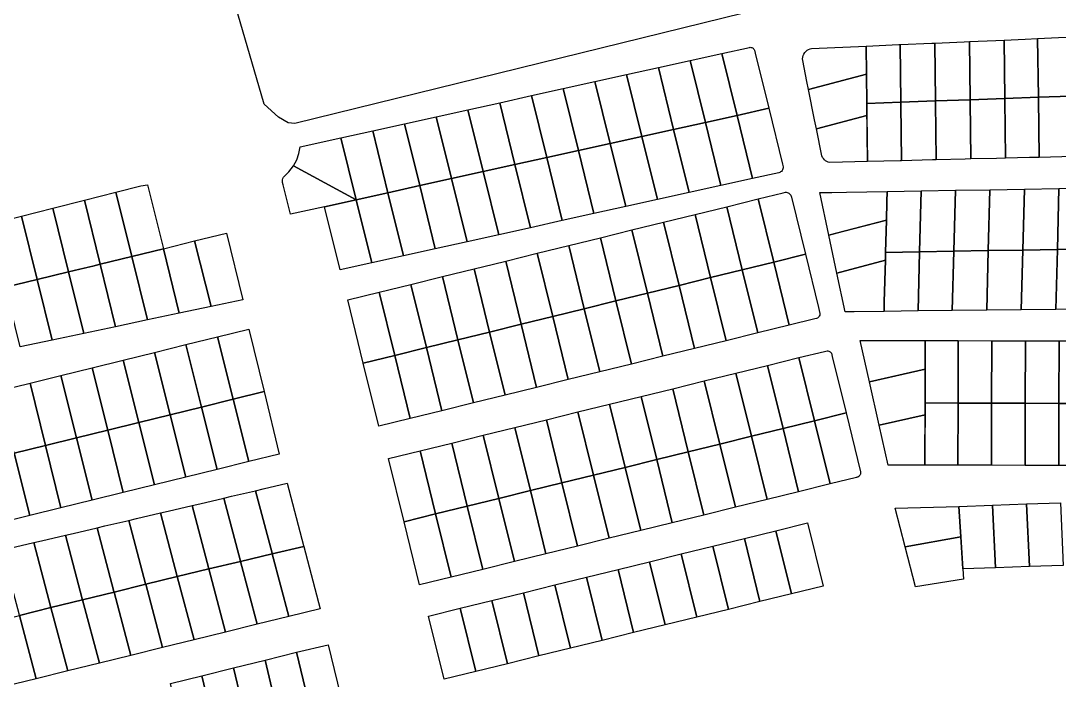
# Model space of a CAD drawing. Header units: millimetres. Extents: x 522658 to 553925, y 7796479 to 7820139.
# Drawn here: x 542554.8 to 543033.8, y 7804191.1 to 7804495.3 of the extents above; entities that cross this region are included whole.
import ezdxf

# ---------------------------------------------------------------- set-up
doc = ezdxf.new("R2010")
doc.units = ezdxf.units.MM
doc.layers.add('ZONA RESIDENCIAL 2 (ZR_2)', color=2, linetype='Continuous')

msp = doc.modelspace()

# ---------------------------------------------------------------- linework, layer by layer
at = {"layer": 'ZONA RESIDENCIAL 2 (ZR_2)'}
for points in [[(542888.17, 7804498.85), (542681.2, 7804447.96), (542678.16, 7804448.16), (542673.64, 7804450.87), (542667.08, 7804456.88), (542652.83, 7804506.04), (542657.15, 7804507.11), (542840.27, 7804552.29), (542871.69, 7804560.04), (542888.19, 7804499), (542888.17, 7804498.85)], [(543024.2, 7804460.01), (543008.71, 7804459.46), (543008.35, 7804486.43), (543018.07, 7804486.86), (543023.83, 7804487.11), (543024.2, 7804460.01)], [(543039.19, 7804460.54), (543024.2, 7804460.01), (543023.83, 7804487.11), (543033.53, 7804487.54), (543038.82, 7804487.77), (543039.19, 7804460.54)], [(542893.26, 7804481.77), (542893.61, 7804480.36), (542899.87, 7804454.93), (542885.22, 7804451.69), (542878.2, 7804480.23), (542890.87, 7804483.03), (542891.23, 7804483.06), (542891.59, 7804483.03), (542891.94, 7804482.94), (542892.28, 7804482.8), (542892.58, 7804482.61), (542892.85, 7804482.37), (542893.08, 7804482.08), (542893.26, 7804481.77)], [(542944.89, 7804470.63), (542918.15, 7804463.63), (542917.42, 7804467.28), (542915.47, 7804476.99), (542915.42, 7804477.76), (542915.49, 7804478.52), (542915.67, 7804479.26), (542915.98, 7804479.97), (542916.39, 7804480.62), (542916.89, 7804481.19), (542917.49, 7804481.68), (542918.15, 7804482.07), (542918.86, 7804482.35), (542919.61, 7804482.52), (542944.72, 7804483.63), (542944.89, 7804470.63)], [(542960.76, 7804457.75), (542945.07, 7804457.19), (542944.89, 7804470.63), (542944.72, 7804483.63), (542959.88, 7804484.29), (542960.41, 7804484.31), (542960.76, 7804457.75)], [(542976.74, 7804458.32), (542960.76, 7804457.75), (542960.41, 7804484.31), (542974.98, 7804484.96), (542976.39, 7804485.02), (542976.74, 7804458.32)], [(542992.72, 7804458.89), (542976.74, 7804458.32), (542976.39, 7804485.02), (542990.01, 7804485.62), (542992.37, 7804485.73), (542992.72, 7804458.89)], [(543008.71, 7804459.46), (542992.72, 7804458.89), (542992.37, 7804485.73), (543004.61, 7804486.27), (543008.35, 7804486.43), (543008.71, 7804459.46)], [(542870.58, 7804448.45), (542863.56, 7804476.99), (542878.2, 7804480.23), (542885.22, 7804451.69), (542870.58, 7804448.45)], [(542841.3, 7804441.97), (542834.27, 7804470.5), (542848.91, 7804473.74), (542855.94, 7804445.21), (542841.3, 7804441.97)], [(542855.94, 7804445.21), (542848.91, 7804473.74), (542863.56, 7804476.99), (542870.58, 7804448.45), (542855.94, 7804445.21)], [(542826.66, 7804438.73), (542819.63, 7804467.26), (542834.27, 7804470.5), (542841.3, 7804441.97), (542826.66, 7804438.73)], [(542945.14, 7804451.63), (542921.79, 7804445.52), (542920.96, 7804449.63), (542918.15, 7804463.63), (542944.89, 7804470.63), (542945.07, 7804457.19), (542945.14, 7804451.63)], [(542797.38, 7804432.24), (542790.35, 7804460.77), (542804.99, 7804464.01), (542812.02, 7804435.48), (542797.38, 7804432.24)], [(542812.02, 7804435.48), (542804.99, 7804464.01), (542819.63, 7804467.26), (542826.66, 7804438.73), (542812.02, 7804435.48)], [(542782.74, 7804428.99), (542775.71, 7804457.53), (542790.35, 7804460.77), (542797.38, 7804432.24), (542782.74, 7804428.99)], [(542975.37, 7804431.12), (542961.11, 7804430.78), (542960.77, 7804456.88), (542960.76, 7804457.75), (542976.74, 7804458.32), (542976.75, 7804457.58), (542977.1, 7804431.16), (542975.37, 7804431.12)], [(542990.38, 7804431.48), (542977.1, 7804431.16), (542976.75, 7804457.58), (542976.74, 7804458.32), (542992.72, 7804458.89), (542992.73, 7804458.27), (542993.09, 7804431.55), (542990.38, 7804431.48)], [(543004.94, 7804431.83), (542993.09, 7804431.55), (542992.73, 7804458.27), (542992.72, 7804458.89), (543008.71, 7804459.46), (543008.72, 7804458.97), (543009.08, 7804431.93), (543004.94, 7804431.83)], [(543020.15, 7804432.19), (543009.08, 7804431.93), (543008.72, 7804458.97), (543008.71, 7804459.46), (543024.2, 7804460.01), (543024.2, 7804459.64), (543024.57, 7804432.3), (543020.15, 7804432.19)], [(543035.09, 7804432.55), (543024.57, 7804432.3), (543024.2, 7804459.64), (543024.2, 7804460.01), (543039.19, 7804460.54), (543039.19, 7804460.29), (543039.56, 7804432.66), (543035.09, 7804432.55)], [(542753.45, 7804422.5), (542746.42, 7804451.04), (542761.06, 7804454.28), (542768.09, 7804425.74), (542753.45, 7804422.5)], [(542768.09, 7804425.74), (542761.06, 7804454.28), (542775.71, 7804457.53), (542782.74, 7804428.99), (542768.09, 7804425.74)], [(542892.39, 7804422.56), (542885.22, 7804451.69), (542899.87, 7804454.93), (542906.22, 7804429.12), (542906.53, 7804427.89), (542906.5, 7804427.43), (542906.38, 7804426.99), (542906.2, 7804426.57), (542905.95, 7804426.19), (542905.64, 7804425.86), (542905.28, 7804425.58), (542904.87, 7804425.36), (542904.44, 7804425.22), (542892.39, 7804422.56)], [(542960.46, 7804430.76), (542945.42, 7804430.4), (542945.08, 7804456.2), (542945.07, 7804457.19), (542960.76, 7804457.75), (542960.77, 7804456.88), (542961.11, 7804430.78), (542960.46, 7804430.76)], [(542738.8, 7804419.26), (542731.77, 7804447.79), (542746.42, 7804451.04), (542753.45, 7804422.5), (542738.8, 7804419.26)], [(542877.75, 7804419.32), (542870.58, 7804448.45), (542885.22, 7804451.69), (542892.39, 7804422.56), (542877.75, 7804419.32)], [(542921.79, 7804445.52), (542945.14, 7804451.63), (542945.42, 7804430.4), (542927.99, 7804429.98), (542927.3, 7804430.13), (542926.64, 7804430.38), (542926.02, 7804430.74), (542925.47, 7804431.18), (542925, 7804431.71), (542924.6, 7804432.3), (542924.31, 7804432.94), (542921.79, 7804445.52)], [(542709.51, 7804412.77), (542702.47, 7804441.3), (542717.11, 7804444.54), (542724.16, 7804416.01), (542709.51, 7804412.77)], [(542724.16, 7804416.01), (542717.11, 7804444.54), (542731.77, 7804447.79), (542738.8, 7804419.26), (542724.16, 7804416.01)], [(542848.47, 7804412.84), (542841.3, 7804441.97), (542855.94, 7804445.21), (542863.11, 7804416.08), (542848.47, 7804412.84)], [(542863.11, 7804416.08), (542855.94, 7804445.21), (542870.58, 7804448.45), (542877.75, 7804419.32), (542863.11, 7804416.08)], [(542680.56, 7804428.46), (542682.05, 7804431.17), (542683.11, 7804434.07), (542683.72, 7804437.1), (542702.47, 7804441.3), (542709.51, 7804412.77), (542680.56, 7804428.46)], [(542833.83, 7804409.6), (542826.66, 7804438.73), (542841.3, 7804441.97), (542848.47, 7804412.84), (542833.83, 7804409.6)], [(542804.55, 7804403.11), (542797.38, 7804432.24), (542812.02, 7804435.48), (542819.19, 7804406.36), (542804.55, 7804403.11)], [(542819.19, 7804406.36), (542812.02, 7804435.48), (542826.66, 7804438.73), (542833.83, 7804409.6), (542819.19, 7804406.36)], [(542789.91, 7804399.86), (542782.74, 7804428.99), (542797.38, 7804432.24), (542804.55, 7804403.11), (542789.91, 7804399.86)], [(542675.54, 7804420.67), (542675.51, 7804421.3), (542675.56, 7804421.92), (542675.7, 7804422.53), (542675.92, 7804423.12), (542678.45, 7804425.61), (542680.56, 7804428.46), (542709.51, 7804412.77), (542694.88, 7804409.53), (542679.14, 7804406.04), (542675.8, 7804419.61), (542675.54, 7804420.67)], [(542760.63, 7804393.38), (542753.45, 7804422.5), (542768.09, 7804425.74), (542775.27, 7804396.62), (542760.63, 7804393.38)], [(542775.27, 7804396.62), (542768.09, 7804425.74), (542782.74, 7804428.99), (542789.91, 7804399.86), (542775.27, 7804396.62)], [(542745.99, 7804390.13), (542738.8, 7804419.26), (542753.45, 7804422.5), (542760.63, 7804393.38), (542745.99, 7804390.13)], [(542606, 7804386.59), (542591.44, 7804383), (542584.14, 7804412.57), (542598.69, 7804416.23), (542606, 7804386.59)], [(542620.56, 7804390.18), (542606, 7804386.59), (542598.69, 7804416.23), (542610.11, 7804419.1), (542613.31, 7804419.57), (542620.56, 7804390.18)], [(542716.71, 7804383.64), (542709.51, 7804412.77), (542724.16, 7804416.01), (542731.35, 7804386.89), (542716.71, 7804383.64)], [(542731.35, 7804386.89), (542724.16, 7804416.01), (542738.8, 7804419.26), (542745.99, 7804390.13), (542731.35, 7804386.89)], [(542916.71, 7804387.59), (542902.14, 7804384.01), (542894.97, 7804413.15), (542906.54, 7804416), (542907.47, 7804416.23), (542907.9, 7804416.22), (542908.33, 7804416.14), (542908.73, 7804416), (542909.11, 7804415.79), (542909.45, 7804415.52), (542909.74, 7804415.2), (542909.98, 7804414.84), (542910.15, 7804414.45), (542910.27, 7804413.95), (542916.71, 7804387.59)], [(542954.11, 7804403.38), (542927.51, 7804396.48), (542923.37, 7804416.05), (542928.87, 7804416.15), (542935.72, 7804416.27), (542954.45, 7804416.59), (542954.33, 7804411.84), (542954.11, 7804403.38)], [(542969.41, 7804388.74), (542953.71, 7804388.48), (542954.11, 7804403.38), (542954.33, 7804411.84), (542954.45, 7804416.59), (542970.15, 7804416.86), (542969.41, 7804388.74)], [(542985.22, 7804389.01), (542969.41, 7804388.74), (542970.15, 7804416.86), (542985.95, 7804417.13), (542985.22, 7804389.01)], [(543001.08, 7804389.28), (542985.22, 7804389.01), (542985.95, 7804417.13), (543001.81, 7804417.4), (543001.08, 7804389.28)], [(543017, 7804389.54), (543001.08, 7804389.28), (543001.81, 7804417.4), (543017.73, 7804417.67), (543017, 7804389.54)], [(543032.98, 7804389.81), (543017, 7804389.54), (543017.73, 7804417.67), (543033.71, 7804417.94), (543032.98, 7804389.81)], [(543048.98, 7804390.09), (543032.98, 7804389.81), (543033.71, 7804417.94), (543049.71, 7804418.21), (543048.98, 7804390.09)], [(542591.44, 7804383), (542587.98, 7804382.15), (542576.86, 7804379.48), (542569.59, 7804408.91), (542584.14, 7804412.57), (542591.44, 7804383)], [(542702.06, 7804380.4), (542694.88, 7804409.53), (542709.51, 7804412.77), (542716.71, 7804383.64), (542702.06, 7804380.4)], [(542887.57, 7804380.42), (542880.41, 7804409.56), (542894.97, 7804413.15), (542902.14, 7804384.01), (542887.57, 7804380.42)], [(542576.86, 7804379.48), (542562.28, 7804375.98), (542555.05, 7804405.25), (542569.59, 7804408.91), (542576.86, 7804379.48)], [(542858.43, 7804373.25), (542851.26, 7804402.38), (542865.83, 7804405.97), (542873, 7804376.83), (542858.43, 7804373.25)], [(542873, 7804376.83), (542865.83, 7804405.97), (542880.41, 7804409.56), (542887.57, 7804380.42), (542873, 7804376.83)], [(542562.28, 7804375.98), (542547.69, 7804372.47), (542540.51, 7804401.6), (542555.05, 7804405.25), (542562.28, 7804375.98)], [(542843.86, 7804369.66), (542836.7, 7804398.8), (542851.26, 7804402.38), (542858.43, 7804373.25), (542843.86, 7804369.66)], [(542953.62, 7804384.89), (542931.23, 7804378.87), (542927.51, 7804396.48), (542934.45, 7804398.28), (542954.11, 7804403.38), (542953.71, 7804388.48), (542953.62, 7804384.89)], [(542657.27, 7804366.61), (542642.59, 7804363.5), (542634.99, 7804393.74), (542649.68, 7804397.36), (542657.27, 7804366.61)], [(542829.29, 7804366.07), (542822.14, 7804395.21), (542836.7, 7804398.8), (542843.86, 7804369.66), (542829.29, 7804366.07)], [(542627.91, 7804360.4), (542620.56, 7804390.18), (542634.99, 7804393.74), (542642.59, 7804363.5), (542627.91, 7804360.4)], [(542800.17, 7804358.91), (542793.02, 7804388.04), (542807.59, 7804391.63), (542814.74, 7804362.49), (542800.17, 7804358.91)], [(542814.74, 7804362.49), (542807.59, 7804391.63), (542822.14, 7804395.21), (542829.29, 7804366.07), (542814.74, 7804362.49)], [(542613.23, 7804357.29), (542598.55, 7804354.19), (542591.44, 7804383), (542606, 7804386.59), (542613.23, 7804357.29)], [(542627.91, 7804360.4), (542613.23, 7804357.29), (542606, 7804386.59), (542620.56, 7804390.18), (542627.91, 7804360.4)], [(542785.6, 7804355.32), (542778.46, 7804384.46), (542793.02, 7804388.04), (542800.17, 7804358.91), (542785.6, 7804355.32)], [(542909.31, 7804354.88), (542902.14, 7804384.01), (542916.71, 7804387.59), (542922.76, 7804363.02), (542923.43, 7804360.31), (542923.4, 7804359.89), (542923.31, 7804359.48), (542923.14, 7804359.09), (542922.91, 7804358.74), (542922.62, 7804358.43), (542922.29, 7804358.17), (542921.91, 7804357.98), (542921.03, 7804357.76), (542909.31, 7804354.88)], [(542953.71, 7804388.48), (542969.41, 7804388.74), (542968.7, 7804361.44), (542953, 7804361.26), (542953.11, 7804365.61), (542953.62, 7804384.89), (542953.71, 7804388.48)], [(542969.41, 7804388.74), (542985.22, 7804389.01), (542984.5, 7804361.61), (542968.7, 7804361.44), (542969.41, 7804388.74)], [(542985.22, 7804389.01), (543001.08, 7804389.28), (543000.36, 7804361.78), (542984.5, 7804361.61), (542985.22, 7804389.01)], [(543001.08, 7804389.28), (543017, 7804389.54), (543016.28, 7804361.95), (543000.36, 7804361.78), (543001.08, 7804389.28)], [(543017, 7804389.54), (543032.98, 7804389.81), (543032.26, 7804362.13), (543016.28, 7804361.95), (543017, 7804389.54)], [(543032.98, 7804389.81), (543048.98, 7804390.09), (543048.26, 7804362.3), (543032.26, 7804362.13), (543032.98, 7804389.81)], [(542598.55, 7804354.19), (542583.86, 7804351.08), (542576.86, 7804379.47), (542587.29, 7804381.98), (542587.98, 7804382.15), (542591.44, 7804383), (542598.55, 7804354.19)], [(542771.03, 7804351.73), (542763.9, 7804380.87), (542772.9, 7804383.09), (542778.46, 7804384.46), (542785.6, 7804355.32), (542771.03, 7804351.73)], [(542894.74, 7804351.29), (542887.57, 7804380.42), (542902.14, 7804384.01), (542909.31, 7804354.88), (542894.74, 7804351.29)], [(542931.23, 7804378.87), (542953.62, 7804384.89), (542953.11, 7804365.61), (542953, 7804361.26), (542939.24, 7804361.1), (542935, 7804361.05), (542931.23, 7804378.87)], [(542583.86, 7804351.08), (542569.19, 7804347.98), (542562.28, 7804375.97), (542576.86, 7804379.47), (542583.86, 7804351.08)], [(542741.89, 7804344.56), (542734.75, 7804373.7), (542749.32, 7804377.28), (542756.46, 7804348.15), (542741.89, 7804344.56)], [(542756.46, 7804348.15), (542749.32, 7804377.28), (542763.9, 7804380.87), (542771.03, 7804351.73), (542756.46, 7804348.15)], [(542865.6, 7804344.11), (542858.43, 7804373.25), (542873, 7804376.83), (542880.17, 7804347.7), (542865.6, 7804344.11)], [(542880.17, 7804347.7), (542873, 7804376.83), (542887.57, 7804380.42), (542894.74, 7804351.29), (542880.17, 7804347.7)], [(542569.19, 7804347.98), (542554.5, 7804344.87), (542547.69, 7804372.47), (542562.28, 7804375.97), (542569.19, 7804347.98)], [(542727.32, 7804340.98), (542720.17, 7804370.11), (542734.75, 7804373.7), (542741.89, 7804344.56), (542727.32, 7804340.98)], [(542851.03, 7804340.53), (542843.86, 7804369.66), (542858.43, 7804373.25), (542865.6, 7804344.11), (542851.03, 7804340.53)], [(542712.75, 7804337.39), (542705.6, 7804366.53), (542720.17, 7804370.11), (542727.32, 7804340.98), (542712.75, 7804337.39)], [(542836.45, 7804336.94), (542829.29, 7804366.07), (542843.86, 7804369.66), (542851.03, 7804340.53), (542836.45, 7804336.94)], [(542807.32, 7804329.77), (542800.17, 7804358.91), (542814.74, 7804362.49), (542821.88, 7804333.36), (542807.32, 7804329.77)], [(542821.88, 7804333.36), (542814.74, 7804362.49), (542829.29, 7804366.07), (542836.45, 7804336.94), (542821.88, 7804333.36)], [(542792.75, 7804326.19), (542785.6, 7804355.32), (542800.17, 7804358.91), (542807.32, 7804329.77), (542792.75, 7804326.19)], [(542666.99, 7804324.28), (542652.69, 7804320.75), (542645.47, 7804349.5), (542660, 7804353.1), (542666.99, 7804324.28)], [(542778.17, 7804322.6), (542771.03, 7804351.73), (542785.6, 7804355.32), (542792.75, 7804326.19), (542778.17, 7804322.6)], [(542652.69, 7804320.75), (542638.11, 7804317.15), (542630.92, 7804345.91), (542645.47, 7804349.5), (542652.69, 7804320.75)], [(542749.04, 7804315.43), (542741.89, 7804344.56), (542756.46, 7804348.15), (542763.6, 7804319.01), (542749.04, 7804315.43)], [(542763.6, 7804319.01), (542756.46, 7804348.15), (542771.03, 7804351.73), (542778.17, 7804322.6), (542763.6, 7804319.01)], [(542638.11, 7804317.15), (542623.68, 7804313.59), (542616.5, 7804342.34), (542630.92, 7804345.91), (542638.11, 7804317.15)], [(542734.47, 7804311.84), (542727.32, 7804340.98), (542741.89, 7804344.56), (542749.04, 7804315.43), (542734.47, 7804311.84)], [(542971.96, 7804334.59), (542946.25, 7804328.77), (542941.99, 7804347.8), (542947.2, 7804347.8), (542971.99, 7804347.82), (542971.96, 7804335.68), (542971.96, 7804334.59)], [(542987.22, 7804347.78), (542987.14, 7804318.99), (542971.98, 7804319.05), (542971.92, 7804319.05), (542971.92, 7804319.33), (542971.96, 7804334.59), (542971.99, 7804347.82), (542979.48, 7804347.8), (542987.22, 7804347.78)], [(542987.14, 7804318.99), (542987.22, 7804347.78), (543002.73, 7804347.75), (543002.65, 7804318.92), (542987.14, 7804318.99)], [(543002.65, 7804318.92), (543002.73, 7804347.75), (543018.23, 7804347.71), (543018.15, 7804318.86), (543002.65, 7804318.92)], [(543018.15, 7804318.86), (543018.23, 7804347.71), (543033.78, 7804347.68), (543033.7, 7804318.79), (543018.15, 7804318.86)], [(543033.7, 7804318.79), (543033.78, 7804347.68), (543049.38, 7804347.64), (543049.3, 7804318.73), (543033.7, 7804318.79)], [(542609.25, 7804310.03), (542594.9, 7804306.49), (542587.75, 7804335.23), (542602.07, 7804338.77), (542609.25, 7804310.03)], [(542623.68, 7804313.59), (542609.25, 7804310.03), (542602.07, 7804338.77), (542616.5, 7804342.34), (542623.68, 7804313.59)], [(542719.9, 7804308.25), (542712.75, 7804337.39), (542727.32, 7804340.98), (542734.47, 7804311.84), (542719.9, 7804308.25)], [(542920.96, 7804310.81), (542906.4, 7804307.22), (542899.2, 7804336.34), (542913.77, 7804339.92), (542920.96, 7804310.81)], [(542920.96, 7804310.81), (542913.77, 7804339.92), (542925.53, 7804342.82), (542926.71, 7804343.11), (542927.1, 7804343.07), (542927.49, 7804342.97), (542927.85, 7804342.81), (542928.18, 7804342.59), (542928.47, 7804342.32), (542928.71, 7804342), (542929.08, 7804340.49), (542935.51, 7804314.39), (542920.96, 7804310.81)], [(542580.52, 7804302.94), (542573.33, 7804331.66), (542587.75, 7804335.23), (542594.9, 7804306.49), (542580.52, 7804302.94)], [(542906.4, 7804307.22), (542891.83, 7804303.64), (542884.65, 7804332.76), (542899.2, 7804336.34), (542906.4, 7804307.22)], [(542971.91, 7804313.55), (542950.73, 7804308.77), (542946.25, 7804328.77), (542958.47, 7804331.54), (542971.96, 7804334.59), (542971.92, 7804319.05), (542971.91, 7804313.55)], [(542580.52, 7804302.94), (542566.12, 7804299.39), (542559.04, 7804328.13), (542573.33, 7804331.66), (542580.52, 7804302.94)], [(542877.27, 7804300.05), (542862.7, 7804296.47), (542855.51, 7804325.6), (542870.08, 7804329.18), (542877.27, 7804300.05)], [(542891.83, 7804303.64), (542877.27, 7804300.05), (542870.08, 7804329.18), (542884.65, 7804332.76), (542891.83, 7804303.64)], [(542566.12, 7804299.39), (542551.74, 7804295.84), (542544.55, 7804324.55), (542559.04, 7804328.13), (542566.12, 7804299.39)], [(542673.99, 7804295.44), (542659.92, 7804291.97), (542652.69, 7804320.75), (542666.99, 7804324.28), (542673.99, 7804295.44)], [(542862.7, 7804296.47), (542848.13, 7804292.89), (542840.95, 7804322.02), (542855.51, 7804325.6), (542862.7, 7804296.47)], [(542659.92, 7804291.97), (542645.31, 7804288.36), (542638.11, 7804317.15), (542652.69, 7804320.75), (542659.92, 7804291.97)], [(542848.13, 7804292.89), (542833.56, 7804289.31), (542826.38, 7804318.44), (542840.95, 7804322.02), (542848.13, 7804292.89)], [(542645.31, 7804288.36), (542630.88, 7804284.8), (542623.68, 7804313.59), (542638.11, 7804317.15), (542645.31, 7804288.36)], [(542819, 7804285.73), (542804.43, 7804282.15), (542797.26, 7804311.28), (542811.82, 7804314.86), (542819, 7804285.73)], [(542833.56, 7804289.31), (542819, 7804285.73), (542811.82, 7804314.86), (542826.38, 7804318.44), (542833.56, 7804289.31)], [(542987.14, 7804318.99), (542987.07, 7804290.28), (542978.52, 7804290.3), (542971.86, 7804290.32), (542971.92, 7804318.81), (542971.92, 7804319.05), (542971.98, 7804319.05), (542987.14, 7804318.99)], [(542987.07, 7804290.28), (542987.14, 7804318.99), (543002.65, 7804318.92), (543002.57, 7804290.25), (542987.07, 7804290.28)], [(543002.57, 7804290.25), (543002.65, 7804318.92), (543018.15, 7804318.86), (543018.07, 7804290.21), (543002.57, 7804290.25)], [(543018.07, 7804290.21), (543018.15, 7804318.86), (543033.7, 7804318.79), (543033.62, 7804290.18), (543018.07, 7804290.21)], [(543033.62, 7804290.18), (543033.7, 7804318.79), (543049.3, 7804318.73), (543049.22, 7804290.14), (543033.62, 7804290.18)], [(542616.45, 7804281.24), (542602.06, 7804277.69), (542594.9, 7804306.49), (542609.25, 7804310.03), (542616.45, 7804281.24)], [(542630.88, 7804284.8), (542616.45, 7804281.24), (542609.25, 7804310.03), (542623.68, 7804313.59), (542630.88, 7804284.8)], [(542804.43, 7804282.15), (542789.87, 7804278.57), (542782.7, 7804307.7), (542797.26, 7804311.28), (542804.43, 7804282.15)], [(542928.17, 7804281.68), (542913.6, 7804278.09), (542906.4, 7804307.22), (542920.96, 7804310.81), (542928.17, 7804281.68)], [(542942.17, 7804287.32), (542942.2, 7804286.95), (542942.17, 7804286.57), (542942.08, 7804286.21), (542941.93, 7804285.86), (542941.73, 7804285.55), (542941.48, 7804285.27), (542941.19, 7804285.03), (542940.86, 7804284.85), (542940.51, 7804284.72), (542940.36, 7804284.68), (542928.17, 7804281.68), (542920.96, 7804310.81), (542935.51, 7804314.39), (542942.17, 7804287.32)], [(542950.73, 7804308.77), (542971.91, 7804313.55), (542971.89, 7804301.67), (542971.86, 7804290.32), (542954.86, 7804290.32), (542950.73, 7804308.77)], [(542587.74, 7804274.16), (542580.52, 7804302.94), (542594.9, 7804306.49), (542602.06, 7804277.69), (542587.74, 7804274.16)], [(542789.87, 7804278.57), (542775.3, 7804274.99), (542768.13, 7804304.12), (542782.7, 7804307.7), (542789.87, 7804278.57)], [(542913.6, 7804278.09), (542899.03, 7804274.51), (542891.83, 7804303.64), (542906.4, 7804307.22), (542913.6, 7804278.09)], [(542587.74, 7804274.16), (542573.21, 7804270.57), (542566.12, 7804299.39), (542580.52, 7804302.94), (542587.74, 7804274.16)], [(542760.73, 7804271.41), (542746.16, 7804267.83), (542738.99, 7804296.96), (542753.56, 7804300.54), (542760.73, 7804271.41)], [(542775.3, 7804274.99), (542760.73, 7804271.41), (542753.56, 7804300.54), (542768.13, 7804304.12), (542775.3, 7804274.99)], [(542899.03, 7804274.51), (542884.46, 7804270.92), (542877.27, 7804300.05), (542891.83, 7804303.64), (542899.03, 7804274.51)], [(542544.56, 7804263.5), (542537.35, 7804292.29), (542551.74, 7804295.84), (542558.96, 7804267.05), (542544.56, 7804263.5)], [(542573.21, 7804270.57), (542558.96, 7804267.05), (542551.74, 7804295.84), (542566.12, 7804299.39), (542573.21, 7804270.57)], [(542746.16, 7804267.83), (542731.59, 7804264.25), (542724.42, 7804293.38), (542738.99, 7804296.96), (542746.16, 7804267.83)], [(542869.89, 7804267.33), (542855.32, 7804263.75), (542848.13, 7804292.89), (542862.7, 7804296.47), (542869.89, 7804267.33)], [(542884.46, 7804270.92), (542869.89, 7804267.33), (542862.7, 7804296.47), (542877.27, 7804300.05), (542884.46, 7804270.92)], [(542855.32, 7804263.75), (542840.75, 7804260.17), (542833.56, 7804289.31), (542848.13, 7804292.89), (542855.32, 7804263.75)], [(542840.75, 7804260.17), (542826.18, 7804256.59), (542819, 7804285.73), (542833.56, 7804289.31), (542840.75, 7804260.17)], [(542685.34, 7804252.88), (542670.74, 7804249.42), (542670.67, 7804249.69), (542663.05, 7804278.55), (542666.61, 7804279.38), (542677.66, 7804281.97), (542685.24, 7804253.27), (542685.34, 7804252.88)], [(542811.61, 7804253.01), (542797.04, 7804249.43), (542789.87, 7804278.57), (542804.43, 7804282.15), (542811.61, 7804253.01)], [(542826.18, 7804256.59), (542811.61, 7804253.01), (542804.43, 7804282.15), (542819, 7804285.73), (542826.18, 7804256.59)], [(542670.74, 7804249.42), (542656.15, 7804245.96), (542656.11, 7804246.11), (542648.44, 7804275.13), (542652, 7804275.96), (542663.05, 7804278.55), (542670.67, 7804249.69), (542670.74, 7804249.42)], [(542797.04, 7804249.43), (542782.47, 7804245.85), (542775.3, 7804274.99), (542789.87, 7804278.57), (542797.04, 7804249.43)], [(542626.98, 7804238.94), (542626.96, 7804239.03), (542619.22, 7804268.28), (542622.79, 7804269.12), (542633.83, 7804271.71), (542641.55, 7804242.53), (542626.98, 7804238.94)], [(542656.15, 7804245.96), (542641.55, 7804242.53), (542633.83, 7804271.71), (542637.39, 7804272.54), (542648.44, 7804275.13), (542656.11, 7804246.11), (542656.15, 7804245.96)], [(542767.9, 7804242.27), (542753.33, 7804238.69), (542746.16, 7804267.83), (542760.73, 7804271.41), (542767.9, 7804242.27)], [(542782.47, 7804245.85), (542767.9, 7804242.27), (542760.73, 7804271.41), (542775.3, 7804274.99), (542782.47, 7804245.85)], [(543004.4, 7804243.01), (542989.4, 7804242.51), (542988.45, 7804257.24), (542987.53, 7804271.28), (543003.1, 7804271.85), (543004.4, 7804243.01)], [(543004.4, 7804243.01), (543003.1, 7804271.85), (543018.73, 7804272.42), (543020.03, 7804243.54), (543004.4, 7804243.01)], [(543020.03, 7804243.54), (543018.73, 7804272.42), (543034.37, 7804272.99), (543035.68, 7804244.06), (543020.03, 7804243.54)], [(542626.98, 7804238.94), (542612.42, 7804235.36), (542612.37, 7804235.56), (542604.62, 7804264.87), (542608.18, 7804265.7), (542619.22, 7804268.28), (542626.96, 7804239.03), (542626.98, 7804238.94)], [(542753.33, 7804238.69), (542738.76, 7804235.11), (542731.59, 7804264.25), (542746.16, 7804267.83), (542753.33, 7804238.69)], [(542988.45, 7804257.24), (542962.71, 7804252.6), (542958.16, 7804270.42), (542987.53, 7804271.28), (542988.45, 7804257.24)], [(542612.42, 7804235.36), (542597.85, 7804231.78), (542597.77, 7804232.1), (542590.01, 7804261.45), (542593.57, 7804262.28), (542604.62, 7804264.87), (542612.37, 7804235.56), (542612.42, 7804235.36)], [(542924.91, 7804234.55), (542910.34, 7804230.97), (542903.15, 7804260.1), (542917.72, 7804263.68), (542924.91, 7804234.55)], [(542568.72, 7804224.62), (542560.79, 7804254.6), (542564.36, 7804255.44), (542575.4, 7804258.02), (542583.17, 7804228.64), (542583.29, 7804228.2), (542568.72, 7804224.62)], [(542597.85, 7804231.78), (542583.29, 7804228.2), (542583.17, 7804228.64), (542575.4, 7804258.02), (542578.97, 7804258.86), (542590.01, 7804261.45), (542597.77, 7804232.1), (542597.85, 7804231.78)], [(542910.34, 7804230.97), (542895.78, 7804227.39), (542888.59, 7804256.53), (542903.15, 7804260.1), (542910.34, 7804230.97)], [(542989.71, 7804237.79), (542967.56, 7804234.23), (542962.71, 7804252.6), (542988.45, 7804257.24), (542989.4, 7804242.51), (542989.71, 7804237.79)], [(542568.72, 7804224.62), (542554.16, 7804221.04), (542553.98, 7804221.71), (542546.19, 7804251.19), (542549.75, 7804252.02), (542560.79, 7804254.6), (542568.72, 7804224.62)], [(542692.94, 7804224.13), (542678.38, 7804220.54), (542670.74, 7804249.42), (542685.34, 7804252.88), (542692.94, 7804224.13)], [(542881.21, 7804223.81), (542866.64, 7804220.23), (542859.45, 7804249.37), (542874.02, 7804252.95), (542881.21, 7804223.81)], [(542895.78, 7804227.39), (542881.21, 7804223.81), (542874.02, 7804252.95), (542888.59, 7804256.53), (542895.78, 7804227.39)], [(542678.38, 7804220.54), (542663.83, 7804216.95), (542656.15, 7804245.96), (542670.74, 7804249.42), (542678.38, 7804220.54)], [(542866.64, 7804220.23), (542852.07, 7804216.65), (542844.88, 7804245.79), (542859.45, 7804249.37), (542866.64, 7804220.23)], [(542663.83, 7804216.95), (542649.27, 7804213.36), (542641.55, 7804242.53), (542656.15, 7804245.96), (542663.83, 7804216.95)], [(542852.07, 7804216.65), (542837.5, 7804213.07), (542830.31, 7804242.21), (542844.88, 7804245.79), (542852.07, 7804216.65)], [(542634.7, 7804209.77), (542620.14, 7804206.18), (542612.42, 7804235.36), (542626.98, 7804238.94), (542634.7, 7804209.77)], [(542649.27, 7804213.36), (542634.7, 7804209.77), (542626.98, 7804238.94), (542641.55, 7804242.53), (542649.27, 7804213.36)], [(542822.93, 7804209.49), (542808.37, 7804205.91), (542801.19, 7804235.05), (542815.75, 7804238.63), (542822.93, 7804209.49)], [(542837.5, 7804213.07), (542822.93, 7804209.49), (542815.75, 7804238.63), (542830.31, 7804242.21), (542837.5, 7804213.07)], [(542620.14, 7804206.18), (542605.58, 7804202.59), (542597.85, 7804231.78), (542612.42, 7804235.36), (542620.14, 7804206.18)], [(542808.37, 7804205.91), (542793.8, 7804202.33), (542786.62, 7804231.47), (542801.19, 7804235.05), (542808.37, 7804205.91)], [(542605.58, 7804202.59), (542591.02, 7804199), (542583.29, 7804228.2), (542597.85, 7804231.78), (542605.58, 7804202.59)], [(542793.8, 7804202.33), (542779.23, 7804198.75), (542772.05, 7804227.89), (542786.62, 7804231.47), (542793.8, 7804202.33)], [(542576.45, 7804195.41), (542561.89, 7804191.81), (542554.16, 7804221.04), (542568.72, 7804224.62), (542576.45, 7804195.41)], [(542591.02, 7804199), (542576.45, 7804195.41), (542568.72, 7804224.62), (542583.29, 7804228.2), (542591.02, 7804199)], [(542764.66, 7804195.17), (542750.09, 7804191.59), (542742.91, 7804220.73), (542757.48, 7804224.31), (542764.66, 7804195.17)], [(542779.23, 7804198.75), (542764.66, 7804195.17), (542757.48, 7804224.31), (542772.05, 7804227.89), (542779.23, 7804198.75)], [(542561.89, 7804191.81), (542547.33, 7804188.22), (542539.59, 7804217.45), (542554.16, 7804221.04), (542561.89, 7804191.81)], [(542689.05, 7804174.75), (542682.03, 7804203.99), (542696.61, 7804207.52), (542703.58, 7804178.46), (542689.05, 7804174.75)], [(542674.51, 7804171.04), (542659.97, 7804167.33), (542652.91, 7804196.8), (542667.47, 7804200.39), (542674.51, 7804171.04)], [(542689.05, 7804174.75), (542674.51, 7804171.04), (542667.47, 7804200.39), (542682.03, 7804203.99), (542689.05, 7804174.75)], [(542659.97, 7804167.33), (542645.44, 7804163.62), (542638.34, 7804193.2), (542652.91, 7804196.8), (542659.97, 7804167.33)], [(542645.44, 7804163.62), (542630.9, 7804159.91), (542623.78, 7804189.61), (542638.34, 7804193.2), (542645.44, 7804163.62)]]:
    msp.add_lwpolyline(points, close=True, dxfattribs=at)

doc.saveas('drawing.dxf')
